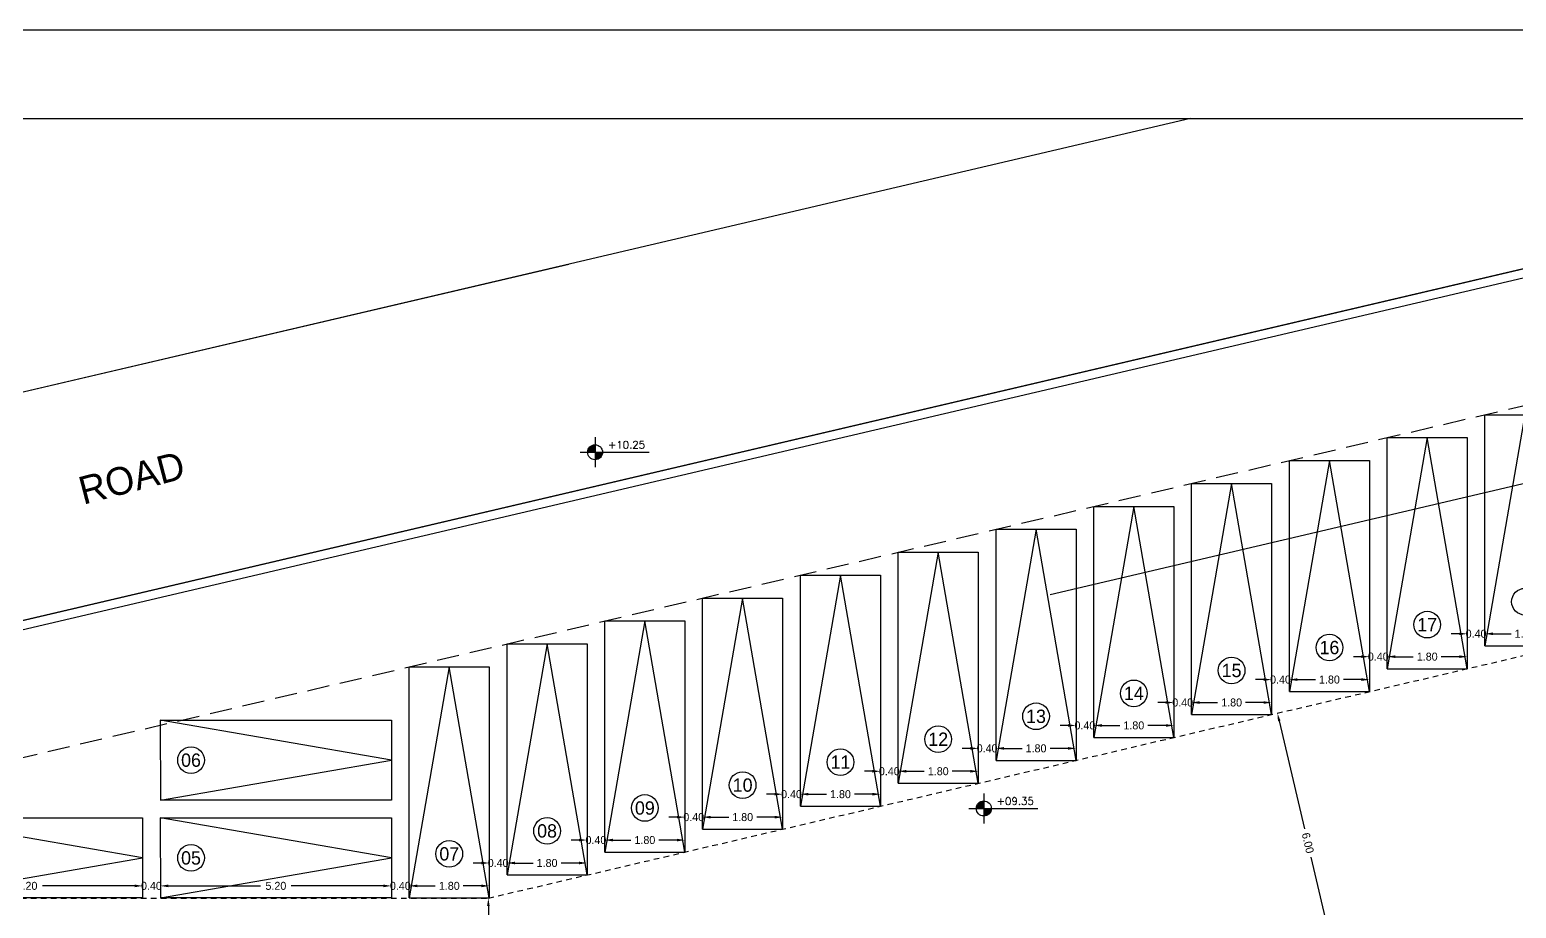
# Model space of a CAD drawing. Header units: metres. Extents: x -353217 to -351774, y -68080 to -67552.
# Drawn here: x -352346.65 to -352313.21, y -67859.64 to -67839.88 of the extents above; entities that cross this region are included whole.
import ezdxf
from ezdxf.enums import TextEntityAlignment as Align

# ---------------------------------------------------------------- set-up
doc = ezdxf.new("R2010")
doc.units = ezdxf.units.M
doc.header["$MEASUREMENT"] = 0
doc.header["$PDMODE"] = 2
doc.header["$PDSIZE"] = -0.6
doc.linetypes.add('DASHED', pattern=[0.75, 0.5, -0.25])
doc.linetypes.add('HIDDEN2', pattern=[0.1875, 0.125, -0.0625])
for name, color, linetype in [('A-dim', 4, 'Continuous'), ('A-levels', 4, 'Continuous'), ('A-TEXT', 6, 'Continuous'), ('A-walls', 5, 'Continuous'), ('axe', 9, 'HIDDEN2'), ('car', 7, 'Continuous'), ('Dim', 40, 'Continuous'), ('etage courant', 10, 'Continuous'), ('lot', 3, 'Continuous')]:
    doc.layers.add(name, color=color, linetype=linetype)
doc.styles.add('ROMANS', font='romans', dxfattribs={"height": 0.4})
doc.dimstyles.get("Standard").update_dxf_attribs({"dimtxt": 0.18, "dimasz": 0.18, "dimexe": 0.18, "dimexo": 0.0625, "dimgap": 0.09, "dimtad": 0, "dimzin": 0, "dimdsep": 46, "dimtxsty": 'Standard', "dimcen": 0.09, "dimse1": 1, "dimse2": 1, "dimadec": 0, "dimazin": 0, "dimtfac": 1, "dimtix": 1, "dimtofl": 0, "dimtmove": 0, "dimatfit": 3, "dimfxl": 1, "dimtolj": 1, "dimtzin": 0, "dimarcsym": 0})

# ---------------------------------------------------------------- blocks, each defined once
blk = doc.blocks.new('planlev')
h = blk.add_hatch(color=256)
h.paths.add_polyline_path([(0, 0.2, 0.414214), (-0.2, 0), (0, 0)])
h.paths.add_polyline_path([(0.2, 0), (0, 0), (0, -0.2, 0.414214)])
for p, q in [((0, 0.4), (0, -0.4)), ((-0.4, 0), (1.445, 0))]:
    blk.add_line(p, q)
blk.add_circle((0, 0), 0.2)
at = {"style": 'ROMANS'}
for tag, p in [('LEVEL-NOTATION', (0.345, 0.099)), ('FINISH', (0.345, -0.301))]:
    blk.add_attdef(tag, p, '', height=0.2, dxfattribs=at)
blk = doc.blocks.new('*D377')
at = {"layer": 'A-dim', "color": 0, "lineweight": -2, "transparency": 16777216}
for p, q in [((-352349.132, -67859.141), (-352347.057, -67859.141)), ((-352344.292, -67859.141), (-352346.367, -67859.141))]:
    blk.add_line(p, q, dxfattribs=at)
at = {"layer": 'A-dim', "color": 0, "transparency": 16777216}
for points in [[(-352349.132, -67859.111), (-352349.132, -67859.171), (-352349.312, -67859.141)], [(-352344.292, -67859.111), (-352344.292, -67859.171), (-352344.112, -67859.141)]]:
    blk.add_solid(points, dxfattribs=at)
at = {"layer": 'Defpoints', "color": 0, "transparency": 16777216}
for p in [(-352344.112, -67859.141), (-352349.312, -67859.412), (-352344.112, -67859.41)]:
    blk.add_point(p, dxfattribs=at)
at = {"layer": 'A-dim', "color": 0, "transparency": 16777216, "insert": (-352346.712, -67859.141), "char_height": 0.18, "attachment_point": 5}
blk.add_mtext('\\A1;5.20', dxfattribs=at)
blk = doc.blocks.new('*D378')
at = {"layer": 'A-dim', "color": 0, "lineweight": -2, "transparency": 16777216}
for p, q in [((-352344.292, -67859.141), (-352344.472, -67859.141)), ((-352343.533, -67859.141), (-352343.353, -67859.141))]:
    blk.add_line(p, q, dxfattribs=at)
at = {"layer": 'A-dim', "color": 0, "transparency": 16777216}
for points in [[(-352344.292, -67859.111), (-352344.292, -67859.171), (-352344.112, -67859.141)], [(-352343.533, -67859.111), (-352343.533, -67859.171), (-352343.713, -67859.141)]]:
    blk.add_solid(points, dxfattribs=at)
at = {"layer": 'Defpoints', "color": 0, "transparency": 16777216}
for p in [(-352343.713, -67859.141), (-352343.713, -67859.141), (-352344.112, -67859.41)]:
    blk.add_point(p, dxfattribs=at)
at = {"layer": 'A-dim', "color": 0, "transparency": 16777216, "insert": (-352343.913, -67859.141), "char_height": 0.18, "attachment_point": 5}
blk.add_mtext('\\A1;0.40', dxfattribs=at)
blk = doc.blocks.new('*D379')
at = {"layer": 'A-dim', "color": 0, "lineweight": -2, "transparency": 16777216}
for p, q in [((-352343.533, -67859.141), (-352341.458, -67859.141)), ((-352338.693, -67859.141), (-352340.768, -67859.141))]:
    blk.add_line(p, q, dxfattribs=at)
at = {"layer": 'A-dim', "color": 0, "transparency": 16777216}
for points in [[(-352343.533, -67859.111), (-352343.533, -67859.171), (-352343.713, -67859.141)], [(-352338.693, -67859.111), (-352338.693, -67859.171), (-352338.513, -67859.141)]]:
    blk.add_solid(points, dxfattribs=at)
at = {"layer": 'Defpoints', "color": 0, "transparency": 16777216}
for p in [(-352338.513, -67858.51), (-352343.713, -67859.141), (-352338.513, -67859.141)]:
    blk.add_point(p, dxfattribs=at)
at = {"layer": 'A-dim', "color": 0, "transparency": 16777216, "insert": (-352341.113, -67859.141), "char_height": 0.18, "attachment_point": 5}
blk.add_mtext('\\A1;5.20', dxfattribs=at)
blk = doc.blocks.new('*D380')
at = {"layer": 'A-dim', "color": 0, "lineweight": -2, "transparency": 16777216}
for p, q in [((-352338.693, -67859.141), (-352338.873, -67859.141)), ((-352337.932, -67859.141), (-352337.752, -67859.141))]:
    blk.add_line(p, q, dxfattribs=at)
at = {"layer": 'A-dim', "color": 0, "transparency": 16777216}
for points in [[(-352338.693, -67859.111), (-352338.693, -67859.171), (-352338.513, -67859.141)], [(-352337.932, -67859.111), (-352337.932, -67859.171), (-352338.112, -67859.141)]]:
    blk.add_solid(points, dxfattribs=at)
at = {"layer": 'Defpoints', "color": 0, "transparency": 16777216}
for p in [(-352338.513, -67858.51), (-352338.112, -67859.141), (-352338.112, -67859.141)]:
    blk.add_point(p, dxfattribs=at)
at = {"layer": 'A-dim', "color": 0, "transparency": 16777216, "insert": (-352338.313, -67859.141), "char_height": 0.18, "attachment_point": 5}
blk.add_mtext('\\A1;0.40', dxfattribs=at)
blk = doc.blocks.new('*D381')
at = {"layer": 'A-dim', "color": 0, "lineweight": -2, "transparency": 16777216}
for p, q in [((-352337.932, -67859.141), (-352337.527, -67859.141)), ((-352336.492, -67859.141), (-352336.897, -67859.141))]:
    blk.add_line(p, q, dxfattribs=at)
at = {"layer": 'A-dim', "color": 0, "transparency": 16777216}
for points in [[(-352337.932, -67859.111), (-352337.932, -67859.171), (-352338.112, -67859.141)], [(-352336.492, -67859.111), (-352336.492, -67859.171), (-352336.312, -67859.141)]]:
    blk.add_solid(points, dxfattribs=at)
at = {"layer": 'Defpoints', "color": 0, "transparency": 16777216}
for p in [(-352338.112, -67859.141), (-352336.312, -67859.141), (-352336.312, -67859.141)]:
    blk.add_point(p, dxfattribs=at)
at = {"layer": 'A-dim', "color": 0, "transparency": 16777216, "insert": (-352337.212, -67859.141), "char_height": 0.18, "attachment_point": 5}
blk.add_mtext('\\A1;1.80', dxfattribs=at)
blk = doc.blocks.new('*D382')
at = {"layer": 'A-dim', "color": 0, "lineweight": -2, "transparency": 16777216}
for p, q in [((-352336.493, -67858.626), (-352336.673, -67858.626)), ((-352335.732, -67858.626), (-352335.552, -67858.626))]:
    blk.add_line(p, q, dxfattribs=at)
at = {"layer": 'A-dim', "color": 0, "transparency": 16777216}
for points in [[(-352336.493, -67858.596), (-352336.493, -67858.656), (-352336.313, -67858.626)], [(-352335.732, -67858.596), (-352335.732, -67858.656), (-352335.912, -67858.626)]]:
    blk.add_solid(points, dxfattribs=at)
at = {"layer": 'Defpoints', "color": 0, "transparency": 16777216}
for p in [(-352336.313, -67857.995), (-352335.912, -67858.626), (-352335.912, -67858.626)]:
    blk.add_point(p, dxfattribs=at)
at = {"layer": 'A-dim', "color": 0, "transparency": 16777216, "insert": (-352336.113, -67858.626), "char_height": 0.18, "attachment_point": 5}
blk.add_mtext('\\A1;0.40', dxfattribs=at)
blk = doc.blocks.new('*D383')
at = {"layer": 'A-dim', "color": 0, "lineweight": -2, "transparency": 16777216}
for p, q in [((-352335.732, -67858.626), (-352335.327, -67858.626)), ((-352334.292, -67858.626), (-352334.697, -67858.626))]:
    blk.add_line(p, q, dxfattribs=at)
at = {"layer": 'A-dim', "color": 0, "transparency": 16777216}
for points in [[(-352335.732, -67858.596), (-352335.732, -67858.656), (-352335.912, -67858.626)], [(-352334.292, -67858.596), (-352334.292, -67858.656), (-352334.112, -67858.626)]]:
    blk.add_solid(points, dxfattribs=at)
at = {"layer": 'Defpoints', "color": 0, "transparency": 16777216}
for p in [(-352335.912, -67858.626), (-352334.112, -67858.626), (-352334.112, -67858.626)]:
    blk.add_point(p, dxfattribs=at)
at = {"layer": 'A-dim', "color": 0, "transparency": 16777216, "insert": (-352335.012, -67858.626), "char_height": 0.18, "attachment_point": 5}
blk.add_mtext('\\A1;1.80', dxfattribs=at)
blk = doc.blocks.new('*D384')
at = {"layer": 'A-dim', "color": 0, "lineweight": -2, "transparency": 16777216}
for p, q in [((-352334.293, -67858.11), (-352334.473, -67858.11)), ((-352333.532, -67858.11), (-352333.352, -67858.11))]:
    blk.add_line(p, q, dxfattribs=at)
at = {"layer": 'A-dim', "color": 0, "transparency": 16777216}
for points in [[(-352334.293, -67858.08), (-352334.293, -67858.14), (-352334.113, -67858.11)], [(-352333.532, -67858.08), (-352333.532, -67858.14), (-352333.712, -67858.11)]]:
    blk.add_solid(points, dxfattribs=at)
at = {"layer": 'Defpoints', "color": 0, "transparency": 16777216}
for p in [(-352334.113, -67857.479), (-352333.712, -67858.11), (-352333.712, -67858.11)]:
    blk.add_point(p, dxfattribs=at)
at = {"layer": 'A-dim', "color": 0, "transparency": 16777216, "insert": (-352333.913, -67858.11), "char_height": 0.18, "attachment_point": 5}
blk.add_mtext('\\A1;0.40', dxfattribs=at)
blk = doc.blocks.new('*D385')
at = {"layer": 'A-dim', "color": 0, "lineweight": -2, "transparency": 16777216}
for p, q in [((-352333.532, -67858.11), (-352333.127, -67858.11)), ((-352332.092, -67858.11), (-352332.497, -67858.11))]:
    blk.add_line(p, q, dxfattribs=at)
at = {"layer": 'A-dim', "color": 0, "transparency": 16777216}
for points in [[(-352333.532, -67858.08), (-352333.532, -67858.14), (-352333.712, -67858.11)], [(-352332.092, -67858.08), (-352332.092, -67858.14), (-352331.912, -67858.11)]]:
    blk.add_solid(points, dxfattribs=at)
at = {"layer": 'Defpoints', "color": 0, "transparency": 16777216}
for p in [(-352333.712, -67858.11), (-352331.912, -67858.11), (-352331.912, -67858.11)]:
    blk.add_point(p, dxfattribs=at)
at = {"layer": 'A-dim', "color": 0, "transparency": 16777216, "insert": (-352332.812, -67858.11), "char_height": 0.18, "attachment_point": 5}
blk.add_mtext('\\A1;1.80', dxfattribs=at)
blk = doc.blocks.new('*D386')
at = {"layer": 'A-dim', "color": 0, "lineweight": -2, "transparency": 16777216}
for p, q in [((-352332.093, -67857.594), (-352332.273, -67857.594)), ((-352331.332, -67857.594), (-352331.152, -67857.594))]:
    blk.add_line(p, q, dxfattribs=at)
at = {"layer": 'A-dim', "color": 0, "transparency": 16777216}
for points in [[(-352332.093, -67857.564), (-352332.093, -67857.624), (-352331.913, -67857.594)], [(-352331.332, -67857.564), (-352331.332, -67857.624), (-352331.512, -67857.594)]]:
    blk.add_solid(points, dxfattribs=at)
at = {"layer": 'Defpoints', "color": 0, "transparency": 16777216}
for p in [(-352331.913, -67856.963), (-352331.512, -67857.594), (-352331.512, -67857.594)]:
    blk.add_point(p, dxfattribs=at)
at = {"layer": 'A-dim', "color": 0, "transparency": 16777216, "insert": (-352331.713, -67857.594), "char_height": 0.18, "attachment_point": 5}
blk.add_mtext('\\A1;0.40', dxfattribs=at)
blk = doc.blocks.new('*D387')
at = {"layer": 'A-dim', "color": 0, "lineweight": -2, "transparency": 16777216}
for p, q in [((-352331.332, -67857.594), (-352330.927, -67857.594)), ((-352329.892, -67857.594), (-352330.297, -67857.594))]:
    blk.add_line(p, q, dxfattribs=at)
at = {"layer": 'A-dim', "color": 0, "transparency": 16777216}
for points in [[(-352331.332, -67857.564), (-352331.332, -67857.624), (-352331.512, -67857.594)], [(-352329.892, -67857.564), (-352329.892, -67857.624), (-352329.712, -67857.594)]]:
    blk.add_solid(points, dxfattribs=at)
at = {"layer": 'Defpoints', "color": 0, "transparency": 16777216}
for p in [(-352331.512, -67857.594), (-352329.712, -67857.594), (-352329.712, -67857.594)]:
    blk.add_point(p, dxfattribs=at)
at = {"layer": 'A-dim', "color": 0, "transparency": 16777216, "insert": (-352330.612, -67857.594), "char_height": 0.18, "attachment_point": 5}
blk.add_mtext('\\A1;1.80', dxfattribs=at)
blk = doc.blocks.new('*D388')
at = {"layer": 'A-dim', "color": 0, "lineweight": -2, "transparency": 16777216}
for p, q in [((-352329.893, -67857.078), (-352330.073, -67857.078)), ((-352329.132, -67857.078), (-352328.952, -67857.078))]:
    blk.add_line(p, q, dxfattribs=at)
at = {"layer": 'A-dim', "color": 0, "transparency": 16777216}
for points in [[(-352329.893, -67857.048), (-352329.893, -67857.108), (-352329.713, -67857.078)], [(-352329.132, -67857.048), (-352329.132, -67857.108), (-352329.312, -67857.078)]]:
    blk.add_solid(points, dxfattribs=at)
at = {"layer": 'Defpoints', "color": 0, "transparency": 16777216}
for p in [(-352329.713, -67856.447), (-352329.312, -67857.078), (-352329.312, -67857.078)]:
    blk.add_point(p, dxfattribs=at)
at = {"layer": 'A-dim', "color": 0, "transparency": 16777216, "insert": (-352329.513, -67857.078), "char_height": 0.18, "attachment_point": 5}
blk.add_mtext('\\A1;0.40', dxfattribs=at)
blk = doc.blocks.new('*D389')
at = {"layer": 'A-dim', "color": 0, "lineweight": -2, "transparency": 16777216}
for p, q in [((-352329.132, -67857.078), (-352328.727, -67857.078)), ((-352327.692, -67857.078), (-352328.097, -67857.078))]:
    blk.add_line(p, q, dxfattribs=at)
at = {"layer": 'A-dim', "color": 0, "transparency": 16777216}
for points in [[(-352329.132, -67857.048), (-352329.132, -67857.108), (-352329.312, -67857.078)], [(-352327.692, -67857.048), (-352327.692, -67857.108), (-352327.512, -67857.078)]]:
    blk.add_solid(points, dxfattribs=at)
at = {"layer": 'Defpoints', "color": 0, "transparency": 16777216}
for p in [(-352329.312, -67857.078), (-352327.512, -67857.078), (-352327.512, -67857.078)]:
    blk.add_point(p, dxfattribs=at)
at = {"layer": 'A-dim', "color": 0, "transparency": 16777216, "insert": (-352328.412, -67857.078), "char_height": 0.18, "attachment_point": 5}
blk.add_mtext('\\A1;1.80', dxfattribs=at)
blk = doc.blocks.new('*D390')
at = {"layer": 'A-dim', "color": 0, "lineweight": -2, "transparency": 16777216}
for p, q in [((-352327.693, -67856.562), (-352327.873, -67856.562)), ((-352326.932, -67856.562), (-352326.752, -67856.562))]:
    blk.add_line(p, q, dxfattribs=at)
at = {"layer": 'A-dim', "color": 0, "transparency": 16777216}
for points in [[(-352327.693, -67856.532), (-352327.693, -67856.592), (-352327.513, -67856.562)], [(-352326.932, -67856.532), (-352326.932, -67856.592), (-352327.112, -67856.562)]]:
    blk.add_solid(points, dxfattribs=at)
at = {"layer": 'Defpoints', "color": 0, "transparency": 16777216}
for p in [(-352327.513, -67855.931), (-352327.112, -67856.562), (-352327.112, -67856.562)]:
    blk.add_point(p, dxfattribs=at)
at = {"layer": 'A-dim', "color": 0, "transparency": 16777216, "insert": (-352327.313, -67856.562), "char_height": 0.18, "attachment_point": 5}
blk.add_mtext('\\A1;0.40', dxfattribs=at)
blk = doc.blocks.new('*D391')
at = {"layer": 'A-dim', "color": 0, "lineweight": -2, "transparency": 16777216}
for p, q in [((-352326.932, -67856.562), (-352326.527, -67856.562)), ((-352325.492, -67856.562), (-352325.897, -67856.562))]:
    blk.add_line(p, q, dxfattribs=at)
at = {"layer": 'A-dim', "color": 0, "transparency": 16777216}
for points in [[(-352326.932, -67856.532), (-352326.932, -67856.592), (-352327.112, -67856.562)], [(-352325.492, -67856.532), (-352325.492, -67856.592), (-352325.312, -67856.562)]]:
    blk.add_solid(points, dxfattribs=at)
at = {"layer": 'Defpoints', "color": 0, "transparency": 16777216}
for p in [(-352327.112, -67856.562), (-352325.312, -67856.562), (-352325.312, -67856.562)]:
    blk.add_point(p, dxfattribs=at)
at = {"layer": 'A-dim', "color": 0, "transparency": 16777216, "insert": (-352326.212, -67856.562), "char_height": 0.18, "attachment_point": 5}
blk.add_mtext('\\A1;1.80', dxfattribs=at)
blk = doc.blocks.new('*D392')
at = {"layer": 'A-dim', "color": 0, "lineweight": -2, "transparency": 16777216}
for p, q in [((-352325.493, -67856.047), (-352325.673, -67856.047)), ((-352324.732, -67856.047), (-352324.552, -67856.047))]:
    blk.add_line(p, q, dxfattribs=at)
at = {"layer": 'A-dim', "color": 0, "transparency": 16777216}
for points in [[(-352325.493, -67856.017), (-352325.493, -67856.077), (-352325.313, -67856.047)], [(-352324.732, -67856.017), (-352324.732, -67856.077), (-352324.912, -67856.047)]]:
    blk.add_solid(points, dxfattribs=at)
at = {"layer": 'Defpoints', "color": 0, "transparency": 16777216}
for p in [(-352325.313, -67855.416), (-352324.912, -67856.047), (-352324.912, -67856.047)]:
    blk.add_point(p, dxfattribs=at)
at = {"layer": 'A-dim', "color": 0, "transparency": 16777216, "insert": (-352325.113, -67856.047), "char_height": 0.18, "attachment_point": 5}
blk.add_mtext('\\A1;0.40', dxfattribs=at)
blk = doc.blocks.new('*D393')
at = {"layer": 'A-dim', "color": 0, "lineweight": -2, "transparency": 16777216}
for p, q in [((-352324.732, -67856.047), (-352324.327, -67856.047)), ((-352323.292, -67856.047), (-352323.697, -67856.047))]:
    blk.add_line(p, q, dxfattribs=at)
at = {"layer": 'A-dim', "color": 0, "transparency": 16777216}
for points in [[(-352324.732, -67856.017), (-352324.732, -67856.077), (-352324.912, -67856.047)], [(-352323.292, -67856.017), (-352323.292, -67856.077), (-352323.112, -67856.047)]]:
    blk.add_solid(points, dxfattribs=at)
at = {"layer": 'Defpoints', "color": 0, "transparency": 16777216}
for p in [(-352324.912, -67856.047), (-352323.112, -67856.047), (-352323.112, -67856.047)]:
    blk.add_point(p, dxfattribs=at)
at = {"layer": 'A-dim', "color": 0, "transparency": 16777216, "insert": (-352324.012, -67856.047), "char_height": 0.18, "attachment_point": 5}
blk.add_mtext('\\A1;1.80', dxfattribs=at)
blk = doc.blocks.new('*D394')
at = {"layer": 'A-dim', "color": 0, "lineweight": -2, "transparency": 16777216}
for p, q in [((-352323.293, -67855.531), (-352323.473, -67855.531)), ((-352322.532, -67855.531), (-352322.352, -67855.531))]:
    blk.add_line(p, q, dxfattribs=at)
at = {"layer": 'A-dim', "color": 0, "transparency": 16777216}
for points in [[(-352323.293, -67855.501), (-352323.293, -67855.561), (-352323.113, -67855.531)], [(-352322.532, -67855.501), (-352322.532, -67855.561), (-352322.712, -67855.531)]]:
    blk.add_solid(points, dxfattribs=at)
at = {"layer": 'Defpoints', "color": 0, "transparency": 16777216}
for p in [(-352323.113, -67854.9), (-352322.712, -67855.531), (-352322.712, -67855.531)]:
    blk.add_point(p, dxfattribs=at)
at = {"layer": 'A-dim', "color": 0, "transparency": 16777216, "insert": (-352322.913, -67855.531), "char_height": 0.18, "attachment_point": 5}
blk.add_mtext('\\A1;0.40', dxfattribs=at)
blk = doc.blocks.new('*D395')
at = {"layer": 'A-dim', "color": 0, "lineweight": -2, "transparency": 16777216}
for p, q in [((-352322.532, -67855.531), (-352322.127, -67855.531)), ((-352321.092, -67855.531), (-352321.497, -67855.531))]:
    blk.add_line(p, q, dxfattribs=at)
at = {"layer": 'A-dim', "color": 0, "transparency": 16777216}
for points in [[(-352322.532, -67855.501), (-352322.532, -67855.561), (-352322.712, -67855.531)], [(-352321.092, -67855.501), (-352321.092, -67855.561), (-352320.912, -67855.531)]]:
    blk.add_solid(points, dxfattribs=at)
at = {"layer": 'Defpoints', "color": 0, "transparency": 16777216}
for p in [(-352322.712, -67855.531), (-352320.912, -67855.531), (-352320.912, -67855.531)]:
    blk.add_point(p, dxfattribs=at)
at = {"layer": 'A-dim', "color": 0, "transparency": 16777216, "insert": (-352321.812, -67855.531), "char_height": 0.18, "attachment_point": 5}
blk.add_mtext('\\A1;1.80', dxfattribs=at)
blk = doc.blocks.new('*D396')
at = {"layer": 'A-dim', "color": 0, "lineweight": -2, "transparency": 16777216}
for p, q in [((-352321.093, -67855.015), (-352321.273, -67855.015)), ((-352320.332, -67855.015), (-352320.152, -67855.015))]:
    blk.add_line(p, q, dxfattribs=at)
at = {"layer": 'A-dim', "color": 0, "transparency": 16777216}
for points in [[(-352321.093, -67854.985), (-352321.093, -67855.045), (-352320.913, -67855.015)], [(-352320.332, -67854.985), (-352320.332, -67855.045), (-352320.512, -67855.015)]]:
    blk.add_solid(points, dxfattribs=at)
at = {"layer": 'Defpoints', "color": 0, "transparency": 16777216}
for p in [(-352320.913, -67854.384), (-352320.512, -67855.015), (-352320.512, -67855.015)]:
    blk.add_point(p, dxfattribs=at)
at = {"layer": 'A-dim', "color": 0, "transparency": 16777216, "insert": (-352320.713, -67855.015), "char_height": 0.18, "attachment_point": 5}
blk.add_mtext('\\A1;0.40', dxfattribs=at)
blk = doc.blocks.new('*D397')
at = {"layer": 'A-dim', "color": 0, "lineweight": -2, "transparency": 16777216}
for p, q in [((-352320.332, -67855.015), (-352319.927, -67855.015)), ((-352318.892, -67855.015), (-352319.297, -67855.015))]:
    blk.add_line(p, q, dxfattribs=at)
at = {"layer": 'A-dim', "color": 0, "transparency": 16777216}
for points in [[(-352320.332, -67854.985), (-352320.332, -67855.045), (-352320.512, -67855.015)], [(-352318.892, -67854.985), (-352318.892, -67855.045), (-352318.712, -67855.015)]]:
    blk.add_solid(points, dxfattribs=at)
at = {"layer": 'Defpoints', "color": 0, "transparency": 16777216}
for p in [(-352320.512, -67855.015), (-352318.712, -67855.015), (-352318.712, -67855.015)]:
    blk.add_point(p, dxfattribs=at)
at = {"layer": 'A-dim', "color": 0, "transparency": 16777216, "insert": (-352319.612, -67855.015), "char_height": 0.18, "attachment_point": 5}
blk.add_mtext('\\A1;1.80', dxfattribs=at)
blk = doc.blocks.new('*D398')
at = {"layer": 'A-dim', "color": 0, "lineweight": -2, "transparency": 16777216}
for p, q in [((-352318.893, -67854.499), (-352319.073, -67854.499)), ((-352318.132, -67854.499), (-352317.952, -67854.499))]:
    blk.add_line(p, q, dxfattribs=at)
at = {"layer": 'A-dim', "color": 0, "transparency": 16777216}
for points in [[(-352318.893, -67854.469), (-352318.893, -67854.529), (-352318.713, -67854.499)], [(-352318.132, -67854.469), (-352318.132, -67854.529), (-352318.312, -67854.499)]]:
    blk.add_solid(points, dxfattribs=at)
at = {"layer": 'Defpoints', "color": 0, "transparency": 16777216}
for p in [(-352318.713, -67853.868), (-352318.312, -67854.499), (-352318.312, -67854.499)]:
    blk.add_point(p, dxfattribs=at)
at = {"layer": 'A-dim', "color": 0, "transparency": 16777216, "insert": (-352318.513, -67854.499), "char_height": 0.18, "attachment_point": 5}
blk.add_mtext('\\A1;0.40', dxfattribs=at)
blk = doc.blocks.new('*D399')
at = {"layer": 'A-dim', "color": 0, "lineweight": -2, "transparency": 16777216}
for p, q in [((-352318.132, -67854.499), (-352317.727, -67854.499)), ((-352316.692, -67854.499), (-352317.097, -67854.499))]:
    blk.add_line(p, q, dxfattribs=at)
at = {"layer": 'A-dim', "color": 0, "transparency": 16777216}
for points in [[(-352318.132, -67854.469), (-352318.132, -67854.529), (-352318.312, -67854.499)], [(-352316.692, -67854.469), (-352316.692, -67854.529), (-352316.512, -67854.499)]]:
    blk.add_solid(points, dxfattribs=at)
at = {"layer": 'Defpoints', "color": 0, "transparency": 16777216}
for p in [(-352318.312, -67854.499), (-352316.512, -67854.499), (-352316.512, -67854.499)]:
    blk.add_point(p, dxfattribs=at)
at = {"layer": 'A-dim', "color": 0, "transparency": 16777216, "insert": (-352317.412, -67854.499), "char_height": 0.18, "attachment_point": 5}
blk.add_mtext('\\A1;1.80', dxfattribs=at)
blk = doc.blocks.new('*D400')
at = {"layer": 'A-dim', "color": 0, "lineweight": -2, "transparency": 16777216}
for p, q in [((-352316.693, -67853.983), (-352316.873, -67853.983)), ((-352315.932, -67853.983), (-352315.752, -67853.983))]:
    blk.add_line(p, q, dxfattribs=at)
at = {"layer": 'A-dim', "color": 0, "transparency": 16777216}
for points in [[(-352316.693, -67853.953), (-352316.693, -67854.013), (-352316.513, -67853.983)], [(-352315.932, -67853.953), (-352315.932, -67854.013), (-352316.112, -67853.983)]]:
    blk.add_solid(points, dxfattribs=at)
at = {"layer": 'Defpoints', "color": 0, "transparency": 16777216}
for p in [(-352316.513, -67853.353), (-352316.112, -67853.983), (-352316.112, -67853.983)]:
    blk.add_point(p, dxfattribs=at)
at = {"layer": 'A-dim', "color": 0, "transparency": 16777216, "insert": (-352316.313, -67853.983), "char_height": 0.18, "attachment_point": 5}
blk.add_mtext('\\A1;0.40', dxfattribs=at)
blk = doc.blocks.new('*D401')
at = {"layer": 'A-dim', "color": 0, "lineweight": -2, "transparency": 16777216}
for p, q in [((-352315.932, -67853.983), (-352315.527, -67853.983)), ((-352314.492, -67853.983), (-352314.897, -67853.983))]:
    blk.add_line(p, q, dxfattribs=at)
at = {"layer": 'A-dim', "color": 0, "transparency": 16777216}
for points in [[(-352315.932, -67853.953), (-352315.932, -67854.013), (-352316.112, -67853.983)], [(-352314.492, -67853.953), (-352314.492, -67854.013), (-352314.312, -67853.983)]]:
    blk.add_solid(points, dxfattribs=at)
at = {"layer": 'Defpoints', "color": 0, "transparency": 16777216}
for p in [(-352316.112, -67853.983), (-352314.312, -67853.983), (-352314.312, -67853.983)]:
    blk.add_point(p, dxfattribs=at)
at = {"layer": 'A-dim', "color": 0, "transparency": 16777216, "insert": (-352315.212, -67853.983), "char_height": 0.18, "attachment_point": 5}
blk.add_mtext('\\A1;1.80', dxfattribs=at)
blk = doc.blocks.new('*D402')
at = {"layer": 'A-dim', "color": 0, "lineweight": -2, "transparency": 16777216}
for p, q in [((-352314.493, -67853.468), (-352314.673, -67853.468)), ((-352313.732, -67853.468), (-352313.552, -67853.468))]:
    blk.add_line(p, q, dxfattribs=at)
at = {"layer": 'A-dim', "color": 0, "transparency": 16777216}
for points in [[(-352314.493, -67853.438), (-352314.493, -67853.498), (-352314.313, -67853.468)], [(-352313.732, -67853.438), (-352313.732, -67853.498), (-352313.912, -67853.468)]]:
    blk.add_solid(points, dxfattribs=at)
at = {"layer": 'Defpoints', "color": 0, "transparency": 16777216}
for p in [(-352314.313, -67852.837), (-352313.912, -67853.468), (-352313.912, -67853.468)]:
    blk.add_point(p, dxfattribs=at)
at = {"layer": 'A-dim', "color": 0, "transparency": 16777216, "insert": (-352314.113, -67853.468), "char_height": 0.18, "attachment_point": 5}
blk.add_mtext('\\A1;0.40', dxfattribs=at)
blk = doc.blocks.new('*D403')
at = {"layer": 'A-dim', "color": 0, "lineweight": -2, "transparency": 16777216}
for p, q in [((-352313.732, -67853.468), (-352313.327, -67853.468)), ((-352312.292, -67853.468), (-352312.697, -67853.468))]:
    blk.add_line(p, q, dxfattribs=at)
at = {"layer": 'A-dim', "color": 0, "transparency": 16777216}
for points in [[(-352313.732, -67853.438), (-352313.732, -67853.498), (-352313.912, -67853.468)], [(-352312.292, -67853.438), (-352312.292, -67853.498), (-352312.112, -67853.468)]]:
    blk.add_solid(points, dxfattribs=at)
at = {"layer": 'Defpoints', "color": 0, "transparency": 16777216}
for p in [(-352313.912, -67853.468), (-352312.112, -67853.468), (-352312.112, -67853.468)]:
    blk.add_point(p, dxfattribs=at)
at = {"layer": 'A-dim', "color": 0, "transparency": 16777216, "insert": (-352313.012, -67853.468), "char_height": 0.18, "attachment_point": 5}
blk.add_mtext('\\A1;1.80', dxfattribs=at)
blk = doc.blocks.new('*D468')
at = {"layer": 'A-dim', "color": 0, "lineweight": -2, "transparency": 16777216}
for p, q in [((-352318.541, -67855.43), (-352317.973, -67857.854)), ((-352317.254, -67860.921), (-352317.822, -67858.497))]:
    blk.add_line(p, q, dxfattribs=at)
at = {"layer": 'A-dim', "color": 0, "transparency": 16777216}
for points in [[(-352318.512, -67855.423), (-352318.57, -67855.437), (-352318.582, -67855.255)], [(-352317.224, -67860.914), (-352317.283, -67860.928), (-352317.212, -67861.096)]]:
    blk.add_solid(points, dxfattribs=at)
at = {"layer": 'Defpoints', "color": 0, "transparency": 16777216}
for p in [(-352318.723, -67855.288), (-352317.353, -67861.129), (-352317.212, -67861.096)]:
    blk.add_point(p, dxfattribs=at)
at = {"layer": 'A-dim', "color": 0, "transparency": 16777216, "insert": (-352317.897, -67858.175), "char_height": 0.18, "attachment_point": 5, "rotation": 283.1948}
blk.add_mtext('\\A1;6.00', dxfattribs=at)
blk = doc.blocks.new('*D469')
at = {"layer": 'A-dim', "color": 0, "lineweight": -2, "transparency": 16777216}
for p, q in [((-352336.333, -67859.596), (-352336.333, -67862.086)), ((-352336.333, -67865.236), (-352336.333, -67862.746))]:
    blk.add_line(p, q, dxfattribs=at)
at = {"layer": 'A-dim', "color": 0, "transparency": 16777216}
for points in [[(-352336.363, -67859.596), (-352336.303, -67859.596), (-352336.333, -67859.416)], [(-352336.363, -67865.236), (-352336.303, -67865.236), (-352336.333, -67865.416)]]:
    blk.add_solid(points, dxfattribs=at)
at = {"layer": 'Defpoints', "color": 0, "transparency": 16777216}
for p in [(-352336.333, -67859.416), (-352336.333, -67865.416), (-352336.333, -67865.416)]:
    blk.add_point(p, dxfattribs=at)
at = {"layer": 'A-dim', "color": 0, "transparency": 16777216, "insert": (-352336.333, -67862.416), "char_height": 0.18, "attachment_point": 5, "rotation": 90}
blk.add_mtext('\\A1;6.00', dxfattribs=at)

msp = doc.modelspace()

# ---------------------------------------------------------------- linework, layer by layer
for p, q in [((-352320.5348529, -67841.8752964), (-352380.3910711, -67855.9064706)), ((-352298.6269277, -67841.8752964), (-352366.1055053, -67857.6932632)), ((-352334.5255011, -67845.1549093), (-352366.2485711, -67852.5912614)), ((-352291.9720387, -67845.1549093), (-352323.6951087, -67852.5912614))]:
    msp.add_line(p, q)
at = {"layer": 'A-TEXT'}
for centre in [(-352313.0124789, -67852.746019), (-352315.2124789, -67853.2618118), (-352317.4124789, -67853.7776046), (-352319.6124789, -67854.2933974), (-352321.8124789, -67854.8091902), (-352324.0124789, -67855.324983), (-352326.2124789, -67855.8407758), (-352343.0223243, -67856.3114283), (-352328.4124789, -67856.3565686), (-352330.6124789, -67856.8723614), (-352332.8124789, -67857.3881542), (-352335.0124789, -67857.903947), (-352343.0223243, -67858.5114283), (-352337.2124789, -67858.4197398)]:
    msp.add_circle(centre, 0.3, dxfattribs=at)
at = {"layer": 'A-walls'}
msp.add_lwpolyline([(-352365.8865147, -67858.3676991), (-352365.9010108, -67857.8507424), (-352300.6136054, -67842.5440272), (-352300.0028345, -67868.5693195), (-352314.837922, -67868.7648419), (-352313.6866545, -67883.5163974), (-352365.1813172, -67883.5163974), (-352365.7463091, -67863.3676991)], dxfattribs=at)
at = {"layer": 'axe'}
msp.add_lwpolyline([(-352365.9010108, -67857.8507424), (-352359.2230561, -67859.4163974), (-352336.3328953, -67859.4163974), (-352301.1124789, -67851.1589259)], dxfattribs=at)
at = {"layer": 'car'}
for points in [[(-352313.9124789, -67853.7378899), (-352313.9124789, -67848.5378899), (-352312.1124789, -67848.5378899), (-352312.1124789, -67853.7378899), (-352313.0124789, -67848.5378899), (-352313.9124789, -67853.7378899), (-352312.1124789, -67853.7378899)], [(-352316.1124789, -67854.2536827), (-352316.1124789, -67849.0536827), (-352314.3124789, -67849.0536827), (-352314.3124789, -67854.2536827), (-352315.2124789, -67849.0536827), (-352316.1124789, -67854.2536827), (-352314.3124789, -67854.2536827)], [(-352318.3124789, -67854.7694755), (-352318.3124789, -67849.5694755), (-352316.5124789, -67849.5694755), (-352316.5124789, -67854.7694755), (-352317.4124789, -67849.5694755), (-352318.3124789, -67854.7694755), (-352316.5124789, -67854.7694755)], [(-352320.5124789, -67855.2852683), (-352320.5124789, -67850.0852683), (-352318.7124789, -67850.0852683), (-352318.7124789, -67855.2852683), (-352319.6124789, -67850.0852683), (-352320.5124789, -67855.2852683), (-352318.7124789, -67855.2852683)], [(-352322.7124789, -67855.8010611), (-352322.7124789, -67850.6010611), (-352320.9124789, -67850.6010611), (-352320.9124789, -67855.8010611), (-352321.8124789, -67850.6010611), (-352322.7124789, -67855.8010611), (-352320.9124789, -67855.8010611)], [(-352324.9124789, -67856.3168539), (-352324.9124789, -67851.1168539), (-352323.1124789, -67851.1168539), (-352323.1124789, -67856.3168539), (-352324.0124789, -67851.1168539), (-352324.9124789, -67856.3168539), (-352323.1124789, -67856.3168539)], [(-352327.1124789, -67856.8326467), (-352327.1124789, -67851.6326467), (-352325.3124789, -67851.6326467), (-352325.3124789, -67856.8326467), (-352326.2124789, -67851.6326467), (-352327.1124789, -67856.8326467), (-352325.3124789, -67856.8326467)], [(-352329.3124789, -67857.3484395), (-352329.3124789, -67852.1484395), (-352327.5124789, -67852.1484395), (-352327.5124789, -67857.3484395), (-352328.4124789, -67852.1484395), (-352329.3124789, -67857.3484395), (-352327.5124789, -67857.3484395)], [(-352331.5124789, -67857.8642323), (-352331.5124789, -67852.6642323), (-352329.7124789, -67852.6642323), (-352329.7124789, -67857.8642323), (-352330.6124789, -67852.6642323), (-352331.5124789, -67857.8642323), (-352329.7124789, -67857.8642323)], [(-352333.7124789, -67858.3800251), (-352333.7124789, -67853.1800251), (-352331.9124789, -67853.1800251), (-352331.9124789, -67858.3800251), (-352332.8124789, -67853.1800251), (-352333.7124789, -67858.3800251), (-352331.9124789, -67858.3800251)], [(-352335.9124789, -67858.8958179), (-352335.9124789, -67853.6958179), (-352334.1124789, -67853.6958179), (-352334.1124789, -67858.8958179), (-352335.0124789, -67853.6958179), (-352335.9124789, -67858.8958179), (-352334.1124789, -67858.8958179)], [(-352338.1124789, -67859.4116107), (-352338.1124789, -67854.2116107), (-352336.3124789, -67854.2116107), (-352336.3124789, -67859.4116107), (-352337.2124789, -67854.2116107), (-352338.1124789, -67859.4116107), (-352336.3124789, -67859.4116107)], [(-352343.7128871, -67855.4116108), (-352338.5128873, -67855.4104317), (-352338.5124791, -67857.2104317), (-352343.712479, -67857.2116107), (-352338.5126832, -67856.3104317), (-352343.7128871, -67855.4116108), (-352343.712479, -67857.2116107)], [(-352349.3128873, -67857.6116108), (-352344.1128874, -67857.6104317), (-352344.1124793, -67859.4104317), (-352349.3124791, -67859.4116107), (-352344.1126833, -67858.5104317), (-352349.3128873, -67857.6116108), (-352349.3124791, -67859.4116107)], [(-352343.7128871, -67857.6116108), (-352338.5128873, -67857.6104317), (-352338.5124791, -67859.4104317), (-352343.712479, -67859.4116107), (-352338.5126832, -67858.5104317), (-352343.7128871, -67857.6116108), (-352343.712479, -67859.4116107)]]:
    msp.add_lwpolyline(points, dxfattribs=at)
at = {"layer": 'Dim'}
for points in [[(-352382.3910711, -67839.8752964), (-352289.3910711, -67839.8752964), (-352289.3910711, -67887.8752964), (-352382.3910711, -67887.8752964)], [(-352380.3910711, -67841.8752964), (-352291.3910711, -67841.8752964), (-352291.3910711, -67885.8752964), (-352380.3910711, -67885.8752964)]]:
    msp.add_lwpolyline(points, close=True, dxfattribs=at)
at = {"layer": 'lot'}
msp.add_lwpolyline([(-352366.1055053, -67857.6932632), (-352300.4194396, -67842.2930815), (-352299.7981486, -67868.7666391), (-352314.6219259, -67868.9620125), (-352313.4704376, -67883.7163974), (-352365.3757876, -67883.7163974), (-352366.1055053, -67857.6932632)], dxfattribs=at)
at = {"layer": 'lot', "linetype": 'DASHED'}
msp.add_lwpolyline([(-352363.0380876, -67860.0554514), (-352303.3319264, -67846.0572659), (-352302.8684362, -67865.8068441), (-352317.8618675, -67866.0044534), (-352316.7136914, -67880.7163974), (-352362.4587317, -67880.7163974)], close=True, dxfattribs=at)

# ---------------------------------------------------------------- block references
at = {"layer": 'A-levels'}
ref = msp.add_blockref('planlev', (-352333.9316448, -67849.3823706), dxfattribs=dict(at, xscale=0.8399999999811084, yscale=0.8400000266188385, zscale=0.8399999999811084, rotation=0.01238904898646651))
ref.add_attrib('LEVEL-NOTATION', '+10.25', (-352333.6417925, -67849.299447), dxfattribs={"height": 0.168, "rotation": 0.01238905, "style": 'ROMANS'})
ref = msp.add_blockref('planlev', (-352325.1870823, -67857.3991811), dxfattribs=dict(at, xscale=0.8399999999811084, yscale=0.8400000266188385, zscale=0.8399999999811084, rotation=0.01238904898646651))
ref.add_attrib('LEVEL-NOTATION', '+09.35', (-352324.8972301, -67857.3162575), dxfattribs={"height": 0.168, "rotation": 0.01238905, "style": 'ROMANS'})

# ---------------------------------------------------------------- texts
at = {"layer": 'A-TEXT'}
for s, p in [('17', (-352315.2124789, -67853.2618118)), ('16', (-352317.4124789, -67853.7776046)), ('15', (-352319.6124789, -67854.2933974)), ('14', (-352321.8124789, -67854.8091902)), ('13', (-352324.0124789, -67855.324983)), ('12', (-352326.2124789, -67855.8407758)), ('06', (-352343.0223243, -67856.3114283)), ('11', (-352328.4124789, -67856.3565686)), ('10', (-352330.6124789, -67856.8723614)), ('09', (-352332.8124789, -67857.3881542)), ('08', (-352335.0124789, -67857.903947)), ('05', (-352343.0223243, -67858.5114283)), ('07', (-352337.2124789, -67858.4197398))]:
    msp.add_text(s, height=0.3, dxfattribs=at).set_placement(p, align=Align.MIDDLE_CENTER)
at = {"layer": 'etage courant'}
msp.add_text('ROAD', height=0.625, rotation=14.66457577, dxfattribs=at).set_placement((-352345.4467616, -67850.5656))

# ---------------------------------------------------------------- dimensions: what is measured, and where the dimension line sits
at = {"layer": 'A-dim'}
for base, p1, p2, override, picture, middle in [((-352313.9124789, -67853.4676181), (-352314.3126832, -67852.8367109), (-352313.9124789, -67853.4676181), {"dimtmove": 1, "dimfxl": 0.5}, '*D402', (-352314.112581, -67853.4676181)), ((-352316.1124789, -67853.9834109), (-352316.5126832, -67853.3525037), (-352316.1124789, -67853.9834109), {"dimtmove": 1, "dimfxl": 0.5}, '*D400', (-352316.312581, -67853.9834109)), ((-352312.1124789, -67853.4676181), (-352313.9124789, -67853.4676181), (-352312.1124789, -67853.4676181), {"dimtmove": 1, "dimfxl": 0.5}, '*D403', (-352313.0124789, -67853.4676181)), ((-352314.3124789, -67853.9834109), (-352316.1124789, -67853.9834109), (-352314.3124789, -67853.9834109), {"dimtmove": 1, "dimfxl": 0.5}, '*D401', (-352315.2124789, -67853.9834109)), ((-352318.3124789, -67854.4992037), (-352318.7126832, -67853.8682965), (-352318.3124789, -67854.4992037), {"dimtmove": 1, "dimfxl": 0.5}, '*D398', (-352318.512581, -67854.4992037)), ((-352320.5124789, -67855.0149965), (-352320.9126832, -67854.3840893), (-352320.5124789, -67855.0149965), {"dimtmove": 1, "dimfxl": 0.5}, '*D396', (-352320.712581, -67855.0149965)), ((-352316.5124789, -67854.4992037), (-352318.3124789, -67854.4992037), (-352316.5124789, -67854.4992037), {"dimtmove": 1, "dimfxl": 0.5}, '*D399', (-352317.4124789, -67854.4992037)), ((-352322.7124789, -67855.5307893), (-352323.1126832, -67854.8998821), (-352322.7124789, -67855.5307893), {"dimtmove": 1, "dimfxl": 0.5}, '*D394', (-352322.912581, -67855.5307893)), ((-352318.7124789, -67855.0149965), (-352320.5124789, -67855.0149965), (-352318.7124789, -67855.0149965), {"dimtmove": 1, "dimfxl": 0.5}, '*D397', (-352319.6124789, -67855.0149965)), ((-352324.9124789, -67856.0465821), (-352325.3126832, -67855.4156749), (-352324.9124789, -67856.0465821), {"dimtmove": 1, "dimfxl": 0.5}, '*D392', (-352325.112581, -67856.0465821)), ((-352320.9124789, -67855.5307893), (-352322.7124789, -67855.5307893), (-352320.9124789, -67855.5307893), {"dimtmove": 1, "dimfxl": 0.5}, '*D395', (-352321.8124789, -67855.5307893)), ((-352327.1124789, -67856.5623749), (-352327.5126832, -67855.9314677), (-352327.1124789, -67856.5623749), {"dimtmove": 1, "dimfxl": 0.5}, '*D390', (-352327.312581, -67856.5623749)), ((-352323.1124789, -67856.0465821), (-352324.9124789, -67856.0465821), (-352323.1124789, -67856.0465821), {"dimtmove": 1, "dimfxl": 0.5}, '*D393', (-352324.0124789, -67856.0465821)), ((-352329.3124789, -67857.0781677), (-352329.7126832, -67856.4472605), (-352329.3124789, -67857.0781677), {"dimtmove": 1, "dimfxl": 0.5}, '*D388', (-352329.512581, -67857.0781677)), ((-352325.3124789, -67856.5623749), (-352327.1124789, -67856.5623749), (-352325.3124789, -67856.5623749), {"dimtmove": 1, "dimfxl": 0.5}, '*D391', (-352326.2124789, -67856.5623749)), ((-352331.5124789, -67857.5939605), (-352331.9126832, -67856.9630533), (-352331.5124789, -67857.5939605), {"dimtmove": 1, "dimfxl": 0.5}, '*D386', (-352331.712581, -67857.5939605)), ((-352327.5124789, -67857.0781677), (-352329.3124789, -67857.0781677), (-352327.5124789, -67857.0781677), {"dimtmove": 1, "dimfxl": 0.5}, '*D389', (-352328.4124789, -67857.0781677)), ((-352333.7124789, -67858.1097533), (-352334.1126832, -67857.4788461), (-352333.7124789, -67858.1097533), {"dimtmove": 1, "dimfxl": 0.5}, '*D384', (-352333.912581, -67858.1097533)), ((-352329.7124789, -67857.5939605), (-352331.5124789, -67857.5939605), (-352329.7124789, -67857.5939605), {"dimtmove": 1, "dimfxl": 0.5}, '*D387', (-352330.6124789, -67857.5939605)), ((-352335.9124789, -67858.6255461), (-352336.3126832, -67857.9946389), (-352335.9124789, -67858.6255461), {"dimtmove": 1, "dimfxl": 0.5}, '*D382', (-352336.112581, -67858.6255461)), ((-352331.9124789, -67858.1097533), (-352333.7124789, -67858.1097533), (-352331.9124789, -67858.1097533), {"dimtmove": 1, "dimfxl": 0.5}, '*D385', (-352332.8124789, -67858.1097533)), ((-352338.5126832, -67859.1413389), (-352343.7125403, -67859.1411137), (-352338.5126832, -67858.5104317), {"dimtmove": 1, "dimfxl": 0.5}, '*D379', (-352341.1126118, -67859.1413389)), ((-352338.1124789, -67859.1413389), (-352338.5126832, -67858.5104317), (-352338.1124789, -67859.1413389), {"dimtmove": 1, "dimfxl": 0.5}, '*D380', (-352338.312581, -67859.1413389)), ((-352334.1124789, -67858.6255461), (-352335.9124789, -67858.6255461), (-352334.1124789, -67858.6255461), {"dimtmove": 1, "dimfxl": 0.5}, '*D383', (-352335.0124789, -67858.6255461)), ((-352344.1124793, -67859.1413389), (-352349.3124791, -67859.4116107), (-352344.1124793, -67859.4104317), {"dimfxl": 0.5}, '*D377', (-352346.7124792, -67859.1413389)), ((-352343.7125403, -67859.1413389), (-352344.1124793, -67859.4104317), (-352343.7125403, -67859.1411137), {"dimtmove": 1, "dimfxl": 0.5}, '*D378', (-352343.9125098, -67859.1413389)), ((-352336.3124789, -67859.1413389), (-352338.1124789, -67859.1413389), (-352336.3124789, -67859.1413389), {"dimtmove": 1, "dimfxl": 0.5}, '*D381', (-352337.2124789, -67859.1413389))]:
    dim = msp.add_linear_dim(base=base, p1=p1, p2=p2, dimstyle='Standard', override=override, dxfattribs=at)
    dim.commit()
    dim.dimension.update_dxf_attribs({"geometry": picture, "text_midpoint": middle})
for p1, p2, distance, picture, middle in [((-352318.7226871, -67855.2876617), (-352317.3531168, -67861.1292605), 0.1444515, '*D468', (-352317.897264, -67858.1754883)), ((-352336.3328953, -67859.4163974), (-352336.3328953, -67865.4163974), 0, '*D469', (-352336.3328953, -67862.4163974))]:
    dim = msp.add_aligned_dim(p1=p1, p2=p2, distance=distance, dimstyle='Standard', override={"dimfxl": 0.5}, dxfattribs=at)
    dim.commit()
    dim.dimension.update_dxf_attribs({"geometry": picture, "text_midpoint": middle})

doc.saveas('drawing.dxf')
